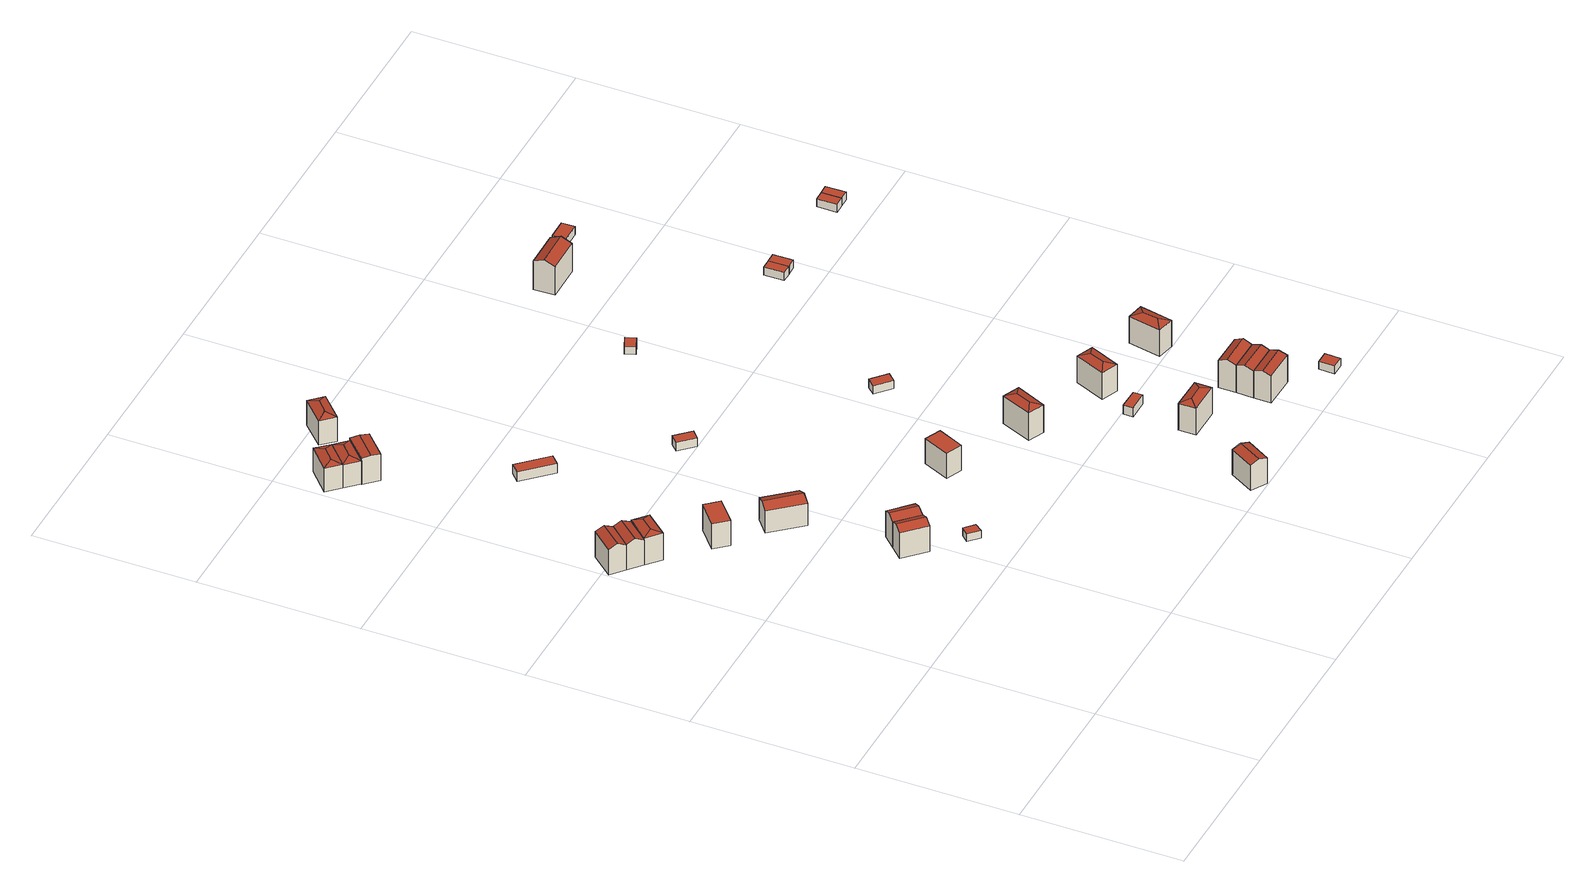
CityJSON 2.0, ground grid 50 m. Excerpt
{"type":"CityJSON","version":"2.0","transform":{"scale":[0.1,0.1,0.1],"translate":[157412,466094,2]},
"CityObjects":{
"building1":{"type":"Building","attributes":{"b3_bag_bag_overlap":0,"b3_bouwlagen":3,"b3_dak_type":"slanted","b3_extrusie":"standard","b3_h_dak_50p":11.6,"b3_h_dak_70p":11.96,"b3_h_dak_max":12.91,"b3_h_dak_min":9.35,"b3_h_maaiveld":3.08,"b3_h_nok":13.03,"b3_is_glas_dak":false,"b3_kas_warenhuis":false,"b3_kwaliteitsindicator":true,"b3_mutatie_ahn3_ahn4":false,"b3_mutatie_ahn4_ahn5":false,"b3_n_nok":1,"b3_n_vlakken":3,"b3_opp_buitenmuur":73.88,"b3_opp_dak_plat":4.94,"b3_opp_dak_schuin":55.48,"b3_opp_grond":48.3,"b3_opp_scheidingsmuur":145.91,"b3_rmse_lod12":1.51,"b3_rmse_lod13":1.51,"b3_rmse_lod22":0.459,"b3_t_run":29,"b3_val3dity_lod12":"[]","b3_val3dity_lod13":"[]","b3_val3dity_lod22":"[]","b3_volume_lod12":428.53,"b3_volume_lod13":428.53,"b3_volume_lod22":393.74,"geconstateerd":false,"oorspronkelijkbouwjaar":2009,"status":"Pand in gebruik"},"children":["building1-1"]},
"building1-1":{"type":"BuildingPart","parents":["building1"],"geometry":[{"type":"Solid","lod":"2.2","boundaries":[[[[0,1,2,3]],[[4,5,6,7]],[[5,4,1,0]],[[4,7,8,2,1]],[[9,8,7,6]],[[8,9,3,2]],[[9,6,5,0,3]]]],"semantics":{"surfaces":[{"type":"GroundSurface"},{"type":"RoofSurface"},{"type":"WallSurface"}],"values":[[0,1,2,2,1,2,2]]}}]},
"building2":{"type":"Building","attributes":{"b3_bag_bag_overlap":0,"b3_bouwlagen":3,"b3_dak_type":"slanted","b3_extrusie":"standard","b3_h_dak_50p":11.62,"b3_h_dak_70p":11.96,"b3_h_dak_max":12.9,"b3_h_dak_min":9.35,"b3_h_maaiveld":3.07,"b3_h_nok":13.01,"b3_is_glas_dak":false,"b3_kas_warenhuis":false,"b3_kwaliteitsindicator":true,"b3_mutatie_ahn3_ahn4":false,"b3_mutatie_ahn4_ahn5":false,"b3_n_nok":1,"b3_n_vlakken":3,"b3_opp_buitenmuur":75.64,"b3_opp_dak_plat":5.21,"b3_opp_dak_schuin":55.02,"b3_opp_grond":48.3,"b3_opp_scheidingsmuur":145.38,"b3_rmse_lod12":1.46,"b3_rmse_lod13":1.46,"b3_rmse_lod22":0.433,"b3_t_run":21,"b3_val3dity_lod12":"[]","b3_val3dity_lod13":"[]","b3_val3dity_lod22":"[]","b3_volume_lod12":427.66,"b3_volume_lod13":427.66,"b3_volume_lod22":394.9,"geconstateerd":false,"oorspronkelijkbouwjaar":2009,"status":"Pand in gebruik"},"children":["building2-1"]},
"building2-1":{"type":"BuildingPart","parents":["building2"],"geometry":[{"type":"Solid","lod":"2.2","boundaries":[[[[10,11,1,0]],[[12,13,14,15]],[[13,12,11,10]],[[12,15,4,1,11]],[[5,4,15,14]],[[4,5,0,1]],[[5,14,13,10,0]]]],"semantics":{"surfaces":[{"type":"GroundSurface"},{"type":"RoofSurface"},{"type":"WallSurface"}],"values":[[0,1,2,2,1,2,2]]}}]},
"building3":{"type":"Building","attributes":{"b3_bag_bag_overlap":0,"b3_bouwlagen":3,"b3_dak_type":"slanted","b3_extrusie":"standard","b3_h_dak_50p":11.76,"b3_h_dak_70p":12.46,"b3_h_dak_max":13.47,"b3_h_dak_min":9.45,"b3_h_maaiveld":3.07,"b3_h_nok":13.56,"b3_is_glas_dak":false,"b3_kas_warenhuis":false,"b3_kwaliteitsindicator":true,"b3_mutatie_ahn3_ahn4":false,"b3_mutatie_ahn4_ahn5":false,"b3_n_nok":2,"b3_n_vlakken":5,"b3_opp_buitenmuur":151.37,"b3_opp_dak_plat":0,"b3_opp_dak_schuin":101.54,"b3_opp_grond":50.61,"b3_opp_scheidingsmuur":71.93,"b3_rmse_lod12":1.31,"b3_rmse_lod13":1.31,"b3_rmse_lod22":0.252,"b3_t_run":25,"b3_val3dity_lod12":"[]","b3_val3dity_lod13":"[]","b3_val3dity_lod22":"[]","b3_volume_lod12":472.25,"b3_volume_lod13":472.25,"b3_volume_lod22":437.51,"geconstateerd":false,"oorspronkelijkbouwjaar":2009,"status":"Pand in gebruik"},"children":["building3-1"]},
"building3-1":{"type":"BuildingPart","parents":["building3"],"geometry":[{"type":"Solid","lod":"2.2","boundaries":[[[[16,17,11,10]],[[18,19,20,21]],[[19,18,17,16]],[[22,18,21]],[[18,22,11,17]],[[23,22,21,20]],[[22,23,10,11]],[[19,23,20]],[[23,19,16,10]]]],"semantics":{"surfaces":[{"type":"GroundSurface"},{"type":"RoofSurface"},{"type":"WallSurface"}],"values":[[0,1,2,1,2,1,2,1,2]]}}]},
"building4":{"type":"Building","attributes":{"b3_bag_bag_overlap":0,"b3_bouwlagen":3,"b3_dak_type":"slanted","b3_extrusie":"standard","b3_h_dak_50p":11.46,"b3_h_dak_70p":11.81,"b3_h_dak_max":12.9,"b3_h_dak_min":9.29,"b3_h_maaiveld":3.05,"b3_h_nok":12.98,"b3_is_glas_dak":false,"b3_kas_warenhuis":false,"b3_kwaliteitsindicator":true,"b3_mutatie_ahn3_ahn4":false,"b3_mutatie_ahn4_ahn5":false,"b3_n_nok":1,"b3_n_vlakken":3,"b3_opp_buitenmuur":73.04,"b3_opp_dak_plat":7.16,"b3_opp_dak_schuin":63.75,"b3_opp_grond":49.15,"b3_opp_scheidingsmuur":148.79,"b3_rmse_lod12":1.21,"b3_rmse_lod13":1.21,"b3_rmse_lod22":0.148,"b3_t_run":24,"b3_val3dity_lod12":"[]","b3_val3dity_lod13":"[]","b3_val3dity_lod22":"[]","b3_volume_lod12":431.22,"b3_volume_lod13":431.22,"b3_volume_lod22":400.42,"geconstateerd":false,"oorspronkelijkbouwjaar":2010,"status":"Pand in gebruik"},"children":["building4-1"]},
"building4-1":{"type":"BuildingPart","parents":["building4"],"geometry":[{"type":"Solid","lod":"2.2","boundaries":[[[[24,25,26,27]],[[28,29,30,31]],[[31,30,25,24]],[[30,29,26,25]],[[29,28,27,26]],[[28,31,24,27]]]],"semantics":{"surfaces":[{"type":"GroundSurface"},{"type":"RoofSurface"},{"type":"WallSurface"}],"values":[[0,1,2,2,2,2]]}}]},
"building5":{"type":"Building","attributes":{"b3_bag_bag_overlap":0,"b3_bouwlagen":3,"b3_dak_type":"slanted","b3_extrusie":"standard","b3_h_dak_50p":11.19,"b3_h_dak_70p":11.9,"b3_h_dak_max":12.89,"b3_h_dak_min":9.56,"b3_h_maaiveld":2.97,"b3_h_nok":13.05,"b3_is_glas_dak":false,"b3_kas_warenhuis":false,"b3_kwaliteitsindicator":true,"b3_mutatie_ahn3_ahn4":false,"b3_mutatie_ahn4_ahn5":false,"b3_n_nok":1,"b3_n_vlakken":2,"b3_opp_buitenmuur":70.15,"b3_opp_dak_plat":0,"b3_opp_dak_schuin":61.72,"b3_opp_grond":47.68,"b3_opp_scheidingsmuur":144.34,"b3_rmse_lod12":1.26,"b3_rmse_lod13":1.26,"b3_rmse_lod22":0.0486,"b3_t_run":19,"b3_val3dity_lod12":"[]","b3_val3dity_lod13":"[]","b3_val3dity_lod22":"[]","b3_volume_lod12":425.5,"b3_volume_lod13":425.5,"b3_volume_lod22":392.13,"geconstateerd":false,"oorspronkelijkbouwjaar":2010,"status":"Pand in gebruik"},"children":["building5-1"]},
"building5-1":{"type":"BuildingPart","parents":["building5"],"geometry":[{"type":"Solid","lod":"2.2","boundaries":[[[[32,33,34,35]],[[36,37,38,39]],[[37,36,33,32]],[[36,39,40,34,33]],[[41,40,39,38]],[[40,41,35,34]],[[41,38,37,32,35]]]],"semantics":{"surfaces":[{"type":"GroundSurface"},{"type":"RoofSurface"},{"type":"WallSurface"}],"values":[[0,1,2,2,1,2,2]]}}]},
"building6":{"type":"Building","attributes":{"b3_bag_bag_overlap":0,"b3_bouwlagen":3,"b3_dak_type":"slanted","b3_extrusie":"standard","b3_h_dak_50p":11.17,"b3_h_dak_70p":11.88,"b3_h_dak_max":12.95,"b3_h_dak_min":9.48,"b3_h_maaiveld":2.96,"b3_h_nok":12.99,"b3_is_glas_dak":false,"b3_kas_warenhuis":false,"b3_kwaliteitsindicator":true,"b3_mutatie_ahn3_ahn4":false,"b3_mutatie_ahn4_ahn5":false,"b3_n_nok":1,"b3_n_vlakken":2,"b3_opp_buitenmuur":63.77,"b3_opp_dak_plat":0,"b3_opp_dak_schuin":62.02,"b3_opp_grond":47.7,"b3_opp_scheidingsmuur":149.45,"b3_rmse_lod12":1.28,"b3_rmse_lod13":1.28,"b3_rmse_lod22":0.04,"b3_t_run":27,"b3_val3dity_lod12":"[]","b3_val3dity_lod13":"[]","b3_val3dity_lod22":"[]","b3_volume_lod12":425.23,"b3_volume_lod13":425.23,"b3_volume_lod22":390.52,"geconstateerd":false,"oorspronkelijkbouwjaar":2010,"status":"Pand in gebruik"},"children":["building6-1"]},
"building6-1":{"type":"BuildingPart","parents":["building6"],"geometry":[{"type":"Solid","lod":"2.2","boundaries":[[[[42,43,35,34]],[[44,45,46,47]],[[45,44,43,42]],[[44,47,41,35,43]],[[40,41,47,46]],[[41,40,34,35]],[[40,46,45,42,34]]]],"semantics":{"surfaces":[{"type":"GroundSurface"},{"type":"RoofSurface"},{"type":"WallSurface"}],"values":[[0,1,2,2,1,2,2]]}}]},
"building7":{"type":"Building","attributes":{"b3_bag_bag_overlap":0,"b3_bouwlagen":3,"b3_dak_type":"slanted","b3_extrusie":"standard","b3_h_dak_50p":9.69,"b3_h_dak_70p":10.66,"b3_h_dak_max":12.05,"b3_h_dak_min":9.17,"b3_h_maaiveld":3.06,"b3_is_glas_dak":false,"b3_kas_warenhuis":false,"b3_kwaliteitsindicator":true,"b3_mutatie_ahn3_ahn4":false,"b3_mutatie_ahn4_ahn5":false,"b3_n_nok":0,"b3_n_vlakken":3,"b3_opp_buitenmuur":181.66,"b3_opp_dak_plat":30.75,"b3_opp_dak_schuin":55.21,"b3_opp_grond":73.11,"b3_opp_scheidingsmuur":86.57,"b3_rmse_lod12":1.17,"b3_rmse_lod13":1.17,"b3_rmse_lod22":0.304,"b3_t_run":38,"b3_val3dity_lod12":"[]","b3_val3dity_lod13":"[]","b3_val3dity_lod22":"[]","b3_volume_lod12":554.68,"b3_volume_lod13":554.68,"b3_volume_lod22":512.55,"geconstateerd":false,"oorspronkelijkbouwjaar":2010,"status":"Pand in gebruik"},"children":["building7-1"]},
"building7-1":{"type":"BuildingPart","parents":["building7"],"geometry":[{"type":"Solid","lod":"2.2","boundaries":[[[[48,49,50,51]],[[52,53,54,49,48]],[[55,54,53,56]],[[54,55,50,49]],[[55,56,57,51,50]],[[52,57,56,53]],[[57,52,48,51]]]],"semantics":{"surfaces":[{"type":"GroundSurface"},{"type":"WallSurface"},{"type":"RoofSurface"}],"values":[[0,1,2,1,1,2,1]]}}]},
"building8":{"type":"Building","attributes":{"b3_dak_type":"slanted","b3_extrusie":"standard","b3_h_dak_50p":5.52,"b3_h_dak_70p":5.63,"b3_h_dak_max":5.78,"b3_h_dak_min":5.07,"b3_h_maaiveld":3.03,"b3_is_glas_dak":false,"b3_kas_warenhuis":false,"b3_kwaliteitsindicator":true,"b3_mutatie_ahn3_ahn4":false,"b3_mutatie_ahn4_ahn5":false,"b3_n_nok":0,"b3_n_vlakken":1,"b3_opp_buitenmuur":34.79,"b3_opp_dak_plat":0,"b3_opp_dak_schuin":12.28,"b3_opp_grond":12.14,"b3_opp_scheidingsmuur":0,"b3_rmse_lod12":0.234,"b3_rmse_lod13":0.234,"b3_rmse_lod22":0.0525,"b3_t_run":8,"b3_val3dity_lod12":"[]","b3_val3dity_lod13":"[]","b3_val3dity_lod22":"[]","b3_volume_lod12":31.38,"b3_volume_lod13":31.38,"b3_volume_lod22":29.89,"geconstateerd":false,"oorspronkelijkbouwjaar":2011,"status":"Pand in gebruik"},"children":["building8-1"]},
"building8-1":{"type":"BuildingPart","parents":["building8"],"geometry":[{"type":"Solid","lod":"2.2","boundaries":[[[[58,59,60,61]],[[62,63,64,65]],[[65,64,59,58]],[[64,63,60,59]],[[63,62,61,60]],[[62,65,58,61]]]],"semantics":{"surfaces":[{"type":"GroundSurface"},{"type":"RoofSurface"},{"type":"WallSurface"}],"values":[[0,1,2,2,2,2]]}}]},
"building9":{"type":"Building","attributes":{"b3_bag_bag_overlap":0,"b3_bouwlagen":3,"b3_dak_type":"slanted","b3_extrusie":"standard","b3_h_dak_50p":10.61,"b3_h_dak_70p":11.33,"b3_h_dak_max":12.42,"b3_h_dak_min":6.54,"b3_h_maaiveld":3.06,"b3_h_nok":12.53,"b3_is_glas_dak":false,"b3_kas_warenhuis":false,"b3_kwaliteitsindicator":true,"b3_mutatie_ahn3_ahn4":false,"b3_mutatie_ahn4_ahn5":false,"b3_n_nok":1,"b3_n_vlakken":3,"b3_opp_buitenmuur":61.36,"b3_opp_dak_plat":4.1,"b3_opp_dak_schuin":72.97,"b3_opp_grond":52.48,"b3_opp_scheidingsmuur":134.3,"b3_rmse_lod12":2.06,"b3_rmse_lod13":2.06,"b3_rmse_lod22":0.132,"b3_t_run":23,"b3_val3dity_lod12":"[]","b3_val3dity_lod13":"[]","b3_val3dity_lod22":"[]","b3_volume_lod12":433.18,"b3_volume_lod13":433.18,"b3_volume_lod22":365.35,"geconstateerd":false,"oorspronkelijkbouwjaar":2010,"status":"Pand in gebruik"},"children":["building9-1"]},
"building9-1":{"type":"BuildingPart","parents":["building9"],"geometry":[{"type":"Solid","lod":"2.2","boundaries":[[[[66,67,68,69]],[[70,71,72,73]],[[71,70,67,66]],[[74,70,73]],[[70,74,68,67]],[[75,74,73,72]],[[74,75,69,68]],[[71,75,72]],[[75,71,66,69]]]],"semantics":{"surfaces":[{"type":"GroundSurface"},{"type":"RoofSurface"},{"type":"WallSurface"}],"values":[[0,1,2,1,2,1,2,1,2]]}}]},
"building10":{"type":"Building","attributes":{"b3_bag_bag_overlap":0,"b3_bouwlagen":3,"b3_dak_type":"slanted","b3_extrusie":"standard","b3_h_dak_50p":10.31,"b3_h_dak_70p":11.16,"b3_h_dak_max":12.42,"b3_h_dak_min":9.01,"b3_h_maaiveld":3.06,"b3_h_nok":12.51,"b3_is_glas_dak":false,"b3_kas_warenhuis":false,"b3_kwaliteitsindicator":true,"b3_mutatie_ahn3_ahn4":false,"b3_mutatie_ahn4_ahn5":false,"b3_n_nok":1,"b3_n_vlakken":4,"b3_opp_buitenmuur":70.12,"b3_opp_dak_plat":15.31,"b3_opp_dak_schuin":51.42,"b3_opp_grond":52.47,"b3_opp_scheidingsmuur":137.25,"b3_rmse_lod12":1.42,"b3_rmse_lod13":1.42,"b3_rmse_lod22":0.283,"b3_t_run":20,"b3_val3dity_lod12":"[]","b3_val3dity_lod13":"[]","b3_val3dity_lod22":"[]","b3_volume_lod12":426.1,"b3_volume_lod13":426.1,"b3_volume_lod22":381.67,"geconstateerd":false,"oorspronkelijkbouwjaar":2010,"status":"Pand in gebruik"},"children":["building10-1"]},
"building10-1":{"type":"BuildingPart","parents":["building10"],"geometry":[{"type":"Solid","lod":"2.2","boundaries":[[[[76,77,69,68]],[[78,79,80,81]],[[79,78,77,76]],[[82,78,81]],[[78,82,69,77]],[[83,82,81,80]],[[82,83,68,69]],[[79,83,80]],[[83,79,76,68]]]],"semantics":{"surfaces":[{"type":"GroundSurface"},{"type":"RoofSurface"},{"type":"WallSurface"}],"values":[[0,1,2,1,2,1,2,1,2]]}}]},
"building11":{"type":"Building","attributes":{"b3_bag_bag_overlap":0,"b3_bouwlagen":3,"b3_dak_type":"slanted","b3_extrusie":"standard","b3_h_dak_50p":12.05,"b3_h_dak_70p":12.08,"b3_h_dak_max":12.19,"b3_h_dak_min":9.14,"b3_h_maaiveld":3.01,"b3_is_glas_dak":false,"b3_kas_warenhuis":false,"b3_kwaliteitsindicator":true,"b3_mutatie_ahn3_ahn4":false,"b3_mutatie_ahn4_ahn5":false,"b3_n_nok":0,"b3_n_vlakken":5,"b3_opp_buitenmuur":188.28,"b3_opp_dak_plat":54.61,"b3_opp_dak_schuin":0,"b3_opp_grond":54.59,"b3_opp_scheidingsmuur":70.44,"b3_rmse_lod12":1.48,"b3_rmse_lod13":1.48,"b3_rmse_lod22":0.286,"b3_t_run":31,"b3_val3dity_lod12":"[]","b3_val3dity_lod13":"[]","b3_val3dity_lod22":"[]","b3_volume_lod12":495,"b3_volume_lod13":495,"b3_volume_lod22":439.24,"geconstateerd":false,"oorspronkelijkbouwjaar":2011,"status":"Pand in gebruik"},"children":["building11-1"]},
"building11-1":{"type":"BuildingPart","parents":["building11"],"geometry":[{"type":"Solid","lod":"2.2","boundaries":[[[[84,85,86,87]],[[88,89,90,91]],[[89,88,85,84]],[[88,91,92,86,85]],[[93,92,91,90]],[[92,93,87,86]],[[93,90,89,84,87]]]],"semantics":{"surfaces":[{"type":"GroundSurface"},{"type":"RoofSurface"},{"type":"WallSurface"}],"values":[[0,1,2,2,1,2,2]]}}]},
"building12":{"type":"Building","attributes":{"b3_dak_type":"horizontal","b3_extrusie":"standard","b3_h_dak_50p":6.34,"b3_h_dak_70p":6.36,"b3_h_dak_max":6.4,"b3_h_dak_min":6.31,"b3_h_maaiveld":3.18,"b3_is_glas_dak":false,"b3_kas_warenhuis":false,"b3_kwaliteitsindicator":true,"b3_mutatie_ahn3_ahn4":false,"b3_mutatie_ahn4_ahn5":false,"b3_n_nok":0,"b3_n_vlakken":1,"b3_opp_buitenmuur":97.87,"b3_opp_dak_plat":43.59,"b3_opp_dak_schuin":0,"b3_opp_grond":43.59,"b3_opp_scheidingsmuur":0,"b3_rmse_lod12":0.0246,"b3_rmse_lod13":0.0246,"b3_rmse_lod22":0.0227,"b3_t_run":28,"b3_val3dity_lod12":"[]","b3_val3dity_lod13":"[]","b3_val3dity_lod22":"[]","b3_volume_lod12":138.45,"b3_volume_lod13":138.45,"b3_volume_lod22":138.17,"geconstateerd":false,"oorspronkelijkbouwjaar":2010,"status":"Pand in gebruik"},"children":["building12-1"]},
"building12-1":{"type":"BuildingPart","parents":["building12"],"geometry":[{"type":"Solid","lod":"2.2","boundaries":[[[[94,95,96,97]],[[98,99,100,101]],[[101,100,95,94]],[[100,99,96,95]],[[99,98,97,96]],[[98,101,94,97]]]],"semantics":{"surfaces":[{"type":"GroundSurface"},{"type":"RoofSurface"},{"type":"WallSurface"}],"values":[[0,1,2,2,2,2]]}}]},
"building13":{"type":"Building","attributes":{"b3_bag_bag_overlap":0,"b3_bouwlagen":3,"b3_dak_type":"slanted","b3_extrusie":"standard","b3_h_dak_50p":11.49,"b3_h_dak_70p":11.55,"b3_h_dak_max":12.43,"b3_h_dak_min":6.61,"b3_h_maaiveld":3.06,"b3_h_nok":12.53,"b3_is_glas_dak":false,"b3_kas_warenhuis":false,"b3_kwaliteitsindicator":true,"b3_mutatie_ahn3_ahn4":false,"b3_mutatie_ahn4_ahn5":false,"b3_n_nok":1,"b3_n_vlakken":4,"b3_opp_buitenmuur":72.04,"b3_opp_dak_plat":14.23,"b3_opp_dak_schuin":64.71,"b3_opp_grond":52.55,"b3_opp_scheidingsmuur":137,"b3_rmse_lod12":2.17,"b3_rmse_lod13":2.17,"b3_rmse_lod22":0.407,"b3_t_run":27,"b3_val3dity_lod12":"[]","b3_val3dity_lod13":"[]","b3_val3dity_lod22":"[]","b3_volume_lod12":446.66,"b3_volume_lod13":446.66,"b3_volume_lod22":377.51,"geconstateerd":false,"oorspronkelijkbouwjaar":2010,"status":"Pand in gebruik"},"children":["building13-1"]},
"building13-1":{"type":"BuildingPart","parents":["building13"],"geometry":[{"type":"Solid","lod":"2.2","boundaries":[[[[102,103,104,105]],[[106,107,108,109]],[[107,106,103,102]],[[110,106,109]],[[106,110,104,103]],[[111,110,109,108]],[[110,111,105,104]],[[107,111,108]],[[111,107,102,105]]]],"semantics":{"surfaces":[{"type":"GroundSurface"},{"type":"RoofSurface"},{"type":"WallSurface"}],"values":[[0,1,2,1,2,1,2,1,2]]}}]},
"building14":{"type":"Building","attributes":{"b3_dak_type":"horizontal","b3_extrusie":"standard","b3_h_dak_50p":6.16,"b3_h_dak_70p":6.18,"b3_h_dak_max":6.29,"b3_h_dak_min":5.98,"b3_h_maaiveld":3.19,"b3_is_glas_dak":false,"b3_kas_warenhuis":false,"b3_kwaliteitsindicator":true,"b3_mutatie_ahn3_ahn4":false,"b3_mutatie_ahn4_ahn5":false,"b3_n_nok":0,"b3_n_vlakken":1,"b3_opp_buitenmuur":55.5,"b3_opp_dak_plat":19.59,"b3_opp_dak_schuin":0,"b3_opp_grond":19.58,"b3_opp_scheidingsmuur":0,"b3_rmse_lod12":0.066,"b3_rmse_lod13":0.066,"b3_rmse_lod22":0.0556,"b3_t_run":11,"b3_val3dity_lod12":"[]","b3_val3dity_lod13":"[]","b3_val3dity_lod22":"[]","b3_volume_lod12":58.47,"b3_volume_lod13":58.47,"b3_volume_lod22":58.14,"geconstateerd":false,"oorspronkelijkbouwjaar":2012,"status":"Pand in gebruik"},"children":["building14-1"]},
"building14-1":{"type":"BuildingPart","parents":["building14"],"geometry":[{"type":"Solid","lod":"2.2","boundaries":[[[[112,113,114,115]],[[116,117,118,119]],[[119,118,113,112]],[[118,117,114,113]],[[117,116,115,114]],[[116,119,112,115]]]],"semantics":{"surfaces":[{"type":"GroundSurface"},{"type":"RoofSurface"},{"type":"WallSurface"}],"values":[[0,1,2,2,2,2]]}}]},
"building15":{"type":"Building","attributes":{"b3_bag_bag_overlap":0,"b3_bouwlagen":3,"b3_dak_type":"slanted","b3_extrusie":"standard","b3_h_dak_50p":11.54,"b3_h_dak_70p":11.81,"b3_h_dak_max":12.92,"b3_h_dak_min":9.33,"b3_h_maaiveld":3.08,"b3_h_nok":12.98,"b3_is_glas_dak":false,"b3_kas_warenhuis":false,"b3_kwaliteitsindicator":true,"b3_mutatie_ahn3_ahn4":false,"b3_mutatie_ahn4_ahn5":false,"b3_n_nok":1,"b3_n_vlakken":3,"b3_opp_buitenmuur":76.97,"b3_opp_dak_plat":12.05,"b3_opp_dak_schuin":47.05,"b3_opp_grond":48.19,"b3_opp_scheidingsmuur":147.46,"b3_rmse_lod12":1.15,"b3_rmse_lod13":1.15,"b3_rmse_lod22":0.14,"b3_t_run":19,"b3_val3dity_lod12":"[]","b3_val3dity_lod13":"[]","b3_val3dity_lod22":"[]","b3_volume_lod12":421.89,"b3_volume_lod13":421.89,"b3_volume_lod22":398.83,"geconstateerd":false,"oorspronkelijkbouwjaar":2010,"status":"Pand in gebruik"},"children":["building15-1"]},
"building15-1":{"type":"BuildingPart","parents":["building15"],"geometry":[{"type":"Solid","lod":"2.2","boundaries":[[[[120,121,122,123]],[[124,125,126,127]],[[127,126,121,120]],[[126,125,122,121]],[[125,124,123,122]],[[124,127,120,123]]]],"semantics":{"surfaces":[{"type":"GroundSurface"},{"type":"RoofSurface"},{"type":"WallSurface"}],"values":[[0,1,2,2,2,2]]}}]},
"building16":{"type":"Building","attributes":{"b3_bag_bag_overlap":0,"b3_bouwlagen":3,"b3_dak_type":"slanted","b3_extrusie":"standard","b3_h_dak_50p":11.48,"b3_h_dak_70p":11.88,"b3_h_dak_max":12.94,"b3_h_dak_min":9.4,"b3_h_maaiveld":3.13,"b3_h_nok":12.97,"b3_is_glas_dak":false,"b3_kas_warenhuis":false,"b3_kwaliteitsindicator":true,"b3_mutatie_ahn3_ahn4":false,"b3_mutatie_ahn4_ahn5":false,"b3_n_nok":3,"b3_n_vlakken":4,"b3_opp_buitenmuur":148.04,"b3_opp_dak_plat":0,"b3_opp_dak_schuin":70.5,"b3_opp_grond":49.46,"b3_opp_scheidingsmuur":70.38,"b3_rmse_lod12":1.22,"b3_rmse_lod13":1.22,"b3_rmse_lod22":0.0548,"b3_t_run":23,"b3_val3dity_lod12":"[]","b3_val3dity_lod13":"[]","b3_val3dity_lod22":"[]","b3_volume_lod12":432.18,"b3_volume_lod13":432.18,"b3_volume_lod22":401.65,"geconstateerd":false,"oorspronkelijkbouwjaar":2010,"status":"Pand in gebruik"},"children":["building16-1"]},
"building16-1":{"type":"BuildingPart","parents":["building16"],"geometry":[{"type":"Solid","lod":"2.2","boundaries":[[[[128,129,130,131]],[[132,133,134,129,128]],[[135,134,133,136]],[[134,135,130,129]],[[135,136,137,131,130]],[[132,137,136,133]],[[137,132,128,131]]]],"semantics":{"surfaces":[{"type":"GroundSurface"},{"type":"WallSurface"},{"type":"RoofSurface"}],"values":[[0,1,2,1,1,2,1]]}}]},
"building17":{"type":"Building","attributes":{"b3_bag_bag_overlap":0,"b3_bouwlagen":3,"b3_dak_type":"slanted","b3_extrusie":"standard","b3_h_dak_50p":11.83,"b3_h_dak_70p":12.56,"b3_h_dak_max":13.44,"b3_h_dak_min":9.56,"b3_h_maaiveld":2.94,"b3_h_nok":13.64,"b3_is_glas_dak":false,"b3_kas_warenhuis":false,"b3_kwaliteitsindicator":true,"b3_mutatie_ahn3_ahn4":false,"b3_mutatie_ahn4_ahn5":false,"b3_n_nok":2,"b3_n_vlakken":4,"b3_opp_buitenmuur":170.71,"b3_opp_dak_plat":0,"b3_opp_dak_schuin":113.45,"b3_opp_grond":58.49,"b3_opp_scheidingsmuur":77.64,"b3_rmse_lod12":1.42,"b3_rmse_lod13":1.42,"b3_rmse_lod22":0.236,"b3_t_run":30,"b3_val3dity_lod12":"[]","b3_val3dity_lod13":"[]","b3_val3dity_lod22":"[]","b3_volume_lod12":561.49,"b3_volume_lod13":561.49,"b3_volume_lod22":516.16,"geconstateerd":false,"oorspronkelijkbouwjaar":2010,"status":"Pand in gebruik"},"children":["building17-1"]},
"building17-1":{"type":"BuildingPart","parents":["building17"],"geometry":[{"type":"Solid","lod":"2.2","boundaries":[[[[138,139,140,141]],[[142,143,144,145]],[[143,142,139,138]],[[146,142,145]],[[142,146,140,139]],[[147,146,145,144]],[[146,147,141,140]],[[143,147,144]],[[147,143,138,141]]]],"semantics":{"surfaces":[{"type":"GroundSurface"},{"type":"RoofSurface"},{"type":"WallSurface"}],"values":[[0,1,2,1,2,1,2,1,2]]}}]},
"building18":{"type":"Building","attributes":{"b3_bag_bag_overlap":0,"b3_bouwlagen":3,"b3_dak_type":"slanted","b3_extrusie":"standard","b3_h_dak_50p":11.6,"b3_h_dak_70p":12.34,"b3_h_dak_max":13.55,"b3_h_dak_min":9.33,"b3_h_maaiveld":3.14,"b3_h_nok":13.61,"b3_is_glas_dak":false,"b3_kas_warenhuis":false,"b3_kwaliteitsindicator":true,"b3_mutatie_ahn3_ahn4":false,"b3_mutatie_ahn4_ahn5":false,"b3_n_nok":1,"b3_n_vlakken":3,"b3_opp_buitenmuur":73.3,"b3_opp_dak_plat":8.42,"b3_opp_dak_schuin":62.41,"b3_opp_grond":56.44,"b3_opp_scheidingsmuur":174.79,"b3_rmse_lod12":1.44,"b3_rmse_lod13":1.44,"b3_rmse_lod22":0.181,"b3_t_run":25,"b3_val3dity_lod12":"[]","b3_val3dity_lod13":"[]","b3_val3dity_lod22":"[]","b3_volume_lod12":516.21,"b3_volume_lod13":516.21,"b3_volume_lod22":474.2,"geconstateerd":false,"oorspronkelijkbouwjaar":2010,"status":"Pand in gebruik"},"children":["building18-1"]},
"building18-1":{"type":"BuildingPart","parents":["building18"],"geometry":[{"type":"Solid","lod":"2.2","boundaries":[[[[148,149,150,151]],[[152,153,154,155]],[[153,152,149,148]],[[156,152,155]],[[152,156,150,149]],[[157,156,155,154]],[[156,157,151,150]],[[153,157,154]],[[157,153,148,151]]]],"semantics":{"surfaces":[{"type":"GroundSurface"},{"type":"RoofSurface"},{"type":"WallSurface"}],"values":[[0,1,2,1,2,1,2,1,2]]}}]},
"building19":{"type":"Building","attributes":{"b3_dak_type":"horizontal","b3_extrusie":"standard","b3_h_dak_50p":6.09,"b3_h_dak_70p":6.12,"b3_h_dak_max":6.33,"b3_h_dak_min":6.04,"b3_h_maaiveld":3.17,"b3_is_glas_dak":false,"b3_kas_warenhuis":false,"b3_kwaliteitsindicator":true,"b3_mutatie_ahn3_ahn4":false,"b3_mutatie_ahn4_ahn5":false,"b3_n_nok":0,"b3_n_vlakken":1,"b3_opp_buitenmuur":55.28,"b3_opp_dak_plat":19.76,"b3_opp_dak_schuin":0,"b3_opp_grond":19.76,"b3_opp_scheidingsmuur":0,"b3_rmse_lod12":0.143,"b3_rmse_lod13":0.143,"b3_rmse_lod22":0.142,"b3_t_run":14,"b3_val3dity_lod12":"[]","b3_val3dity_lod13":"[]","b3_val3dity_lod22":"[]","b3_volume_lod12":58.1,"b3_volume_lod13":58.1,"b3_volume_lod22":58.2,"geconstateerd":false,"oorspronkelijkbouwjaar":2010,"status":"Pand in gebruik"},"children":["building19-1"]},
"building19-1":{"type":"BuildingPart","parents":["building19"],"geometry":[{"type":"Solid","lod":"2.2","boundaries":[[[[158,159,160,161]],[[162,163,164,165]],[[165,164,159,158]],[[164,163,160,159]],[[163,162,161,160]],[[162,165,158,161]]]],"semantics":{"surfaces":[{"type":"GroundSurface"},{"type":"RoofSurface"},{"type":"WallSurface"}],"values":[[0,1,2,2,2,2]]}}]},
"building20":{"type":"Building","attributes":{"b3_bag_bag_overlap":0,"b3_dak_type":"horizontal","b3_extrusie":"standard","b3_h_dak_50p":6.22,"b3_h_dak_70p":6.23,"b3_h_dak_max":6.37,"b3_h_dak_min":6.16,"b3_h_maaiveld":3.09,"b3_is_glas_dak":false,"b3_kas_warenhuis":false,"b3_kwaliteitsindicator":true,"b3_mutatie_ahn3_ahn4":false,"b3_mutatie_ahn4_ahn5":false,"b3_n_nok":0,"b3_n_vlakken":1,"b3_opp_buitenmuur":38.83,"b3_opp_dak_plat":18.9,"b3_opp_dak_schuin":0,"b3_opp_grond":18.89,"b3_opp_scheidingsmuur":19.66,"b3_rmse_lod12":0.0436,"b3_rmse_lod13":0.0436,"b3_rmse_lod22":0.0415,"b3_t_run":9,"b3_val3dity_lod12":"[]","b3_val3dity_lod13":"[]","b3_val3dity_lod22":"[]","b3_volume_lod12":59.3,"b3_volume_lod13":59.3,"b3_volume_lod22":59.29,"geconstateerd":false,"oorspronkelijkbouwjaar":2010,"status":"Pand in gebruik"},"children":["building20-1"]},
"building20-1":{"type":"BuildingPart","parents":["building20"],"geometry":[{"type":"Solid","lod":"2.2","boundaries":[[[[166,167,168,169]],[[170,171,172,173]],[[173,172,167,166]],[[172,171,168,167]],[[171,170,169,168]],[[170,173,166,169]]]],"semantics":{"surfaces":[{"type":"GroundSurface"},{"type":"RoofSurface"},{"type":"WallSurface"}],"values":[[0,1,2,2,2,2]]}}]},
"building21":{"type":"Building","attributes":{"b3_dak_type":"horizontal","b3_extrusie":"standard","b3_h_dak_50p":5.66,"b3_h_dak_70p":5.67,"b3_h_dak_max":5.72,"b3_h_dak_min":5.62,"b3_h_maaiveld":3.08,"b3_is_glas_dak":false,"b3_kas_warenhuis":false,"b3_kwaliteitsindicator":true,"b3_mutatie_ahn3_ahn4":false,"b3_mutatie_ahn4_ahn5":false,"b3_n_nok":0,"b3_n_vlakken":1,"b3_opp_buitenmuur":38.66,"b3_opp_dak_plat":13.96,"b3_opp_dak_schuin":0,"b3_opp_grond":13.96,"b3_opp_scheidingsmuur":0,"b3_rmse_lod12":0.17,"b3_rmse_lod13":0.17,"b3_rmse_lod22":0.169,"b3_t_run":9,"b3_val3dity_lod12":"[]","b3_val3dity_lod13":"[]","b3_val3dity_lod22":"[]","b3_volume_lod12":36.06,"b3_volume_lod13":36.06,"b3_volume_lod22":35.98,"geconstateerd":false,"oorspronkelijkbouwjaar":2017,"status":"Pand in gebruik"},"children":["building21-1"]},
"building21-1":{"type":"BuildingPart","parents":["building21"],"geometry":[{"type":"Solid","lod":"2.2","boundaries":[[[[174,175,176,177]],[[178,179,180,181]],[[181,180,175,174]],[[180,179,176,175]],[[179,178,177,176]],[[178,181,174,177]]]],"semantics":{"surfaces":[{"type":"GroundSurface"},{"type":"RoofSurface"},{"type":"WallSurface"}],"values":[[0,1,2,2,2,2]]}}]},
"building22":{"type":"Building","attributes":{"b3_bag_bag_overlap":0,"b3_bouwlagen":3,"b3_dak_type":"slanted","b3_extrusie":"standard","b3_h_dak_50p":11.84,"b3_h_dak_70p":12.48,"b3_h_dak_max":13.47,"b3_h_dak_min":9.5,"b3_h_maaiveld":3.1,"b3_h_nok":13.62,"b3_is_glas_dak":false,"b3_kas_warenhuis":false,"b3_kwaliteitsindicator":true,"b3_mutatie_ahn3_ahn4":false,"b3_mutatie_ahn4_ahn5":false,"b3_n_nok":2,"b3_n_vlakken":4,"b3_opp_buitenmuur":164.41,"b3_opp_dak_plat":0,"b3_opp_dak_schuin":116.9,"b3_opp_grond":58.9,"b3_opp_scheidingsmuur":77.98,"b3_rmse_lod12":1.31,"b3_rmse_lod13":1.31,"b3_rmse_lod22":0.0383,"b3_t_run":38,"b3_val3dity_lod12":"[]","b3_val3dity_lod13":"[]","b3_val3dity_lod22":"[]","b3_volume_lod12":548.89,"b3_volume_lod13":548.89,"b3_volume_lod22":507.96,"geconstateerd":false,"oorspronkelijkbouwjaar":2010,"status":"Pand in gebruik"},"children":["building22-1"]},
"building22-1":{"type":"BuildingPart","parents":["building22"],"geometry":[{"type":"Solid","lod":"2.2","boundaries":[[[[182,183,184,185]],[[186,187,188,189]],[[187,186,183,182]],[[190,186,189]],[[186,190,184,183]],[[191,190,189,188]],[[190,191,185,184]],[[187,191,188]],[[191,187,182,185]]]],"semantics":{"surfaces":[{"type":"GroundSurface"},{"type":"RoofSurface"},{"type":"WallSurface"}],"values":[[0,1,2,1,2,1,2,1,2]]}}]},
"building23":{"type":"Building","attributes":{"b3_bag_bag_overlap":0,"b3_bouwlagen":3,"b3_dak_type":"slanted","b3_extrusie":"standard","b3_h_dak_50p":11.56,"b3_h_dak_70p":12.28,"b3_h_dak_max":13.57,"b3_h_dak_min":9.31,"b3_h_maaiveld":2.91,"b3_h_nok":13.65,"b3_is_glas_dak":false,"b3_kas_warenhuis":false,"b3_kwaliteitsindicator":true,"b3_mutatie_ahn3_ahn4":false,"b3_mutatie_ahn4_ahn5":false,"b3_n_nok":1,"b3_n_vlakken":3,"b3_opp_buitenmuur":77.04,"b3_opp_dak_plat":6.17,"b3_opp_dak_schuin":73.56,"b3_opp_grond":56.47,"b3_opp_scheidingsmuur":178.24,"b3_rmse_lod12":1.45,"b3_rmse_lod13":1.45,"b3_rmse_lod22":0.0376,"b3_t_run":23,"b3_val3dity_lod12":"[]","b3_val3dity_lod13":"[]","b3_val3dity_lod22":"[]","b3_volume_lod12":530.09,"b3_volume_lod13":530.09,"b3_volume_lod22":487.07,"geconstateerd":false,"oorspronkelijkbouwjaar":2010,"status":"Pand in gebruik"},"children":["building23-1"]},
"building23-1":{"type":"BuildingPart","parents":["building23"],"geometry":[{"type":"Solid","lod":"2.2","boundaries":[[[[192,193,194,195]],[[196,197,198,199]],[[197,196,193,192]],[[196,199,200,194,193]],[[201,200,199,198]],[[200,201,195,194]],[[201,198,197,192,195]]]],"semantics":{"surfaces":[{"type":"GroundSurface"},{"type":"RoofSurface"},{"type":"WallSurface"}],"values":[[0,1,2,2,1,2,2]]}}]},
"building24":{"type":"Building","attributes":{"b3_bag_bag_overlap":0,"b3_bouwlagen":3,"b3_dak_type":"slanted","b3_extrusie":"standard","b3_h_dak_50p":11.48,"b3_h_dak_70p":12.36,"b3_h_dak_max":13.56,"b3_h_dak_min":9.31,"b3_h_maaiveld":2.92,"b3_h_nok":13.64,"b3_is_glas_dak":false,"b3_kas_warenhuis":false,"b3_kwaliteitsindicator":true,"b3_mutatie_ahn3_ahn4":false,"b3_mutatie_ahn4_ahn5":false,"b3_n_nok":1,"b3_n_vlakken":2,"b3_opp_buitenmuur":68.59,"b3_opp_dak_plat":0,"b3_opp_dak_schuin":73.8,"b3_opp_grond":56.55,"b3_opp_scheidingsmuur":178.2,"b3_rmse_lod12":1.54,"b3_rmse_lod13":1.54,"b3_rmse_lod22":0.0182,"b3_t_run":22,"b3_val3dity_lod12":"[]","b3_val3dity_lod13":"[]","b3_val3dity_lod22":"[]","b3_volume_lod12":529.39,"b3_volume_lod13":529.39,"b3_volume_lod22":481.85,"geconstateerd":false,"oorspronkelijkbouwjaar":2010,"status":"Pand in gebruik"},"children":["building24-1"]},
"building24-1":{"type":"BuildingPart","parents":["building24"],"geometry":[{"type":"Solid","lod":"2.2","boundaries":[[[[202,203,193,192]],[[204,205,206,207]],[[205,204,203,202]],[[204,207,196,193,203]],[[197,196,207,206]],[[196,197,192,193]],[[197,206,205,202,192]]]],"semantics":{"surfaces":[{"type":"GroundSurface"},{"type":"RoofSurface"},{"type":"WallSurface"}],"values":[[0,1,2,2,1,2,2]]}}]},
"building25":{"type":"Building","attributes":{"b3_bag_bag_overlap":0,"b3_bouwlagen":3,"b3_dak_type":"slanted","b3_extrusie":"standard","b3_h_dak_50p":11.48,"b3_h_dak_70p":12.29,"b3_h_dak_max":13.57,"b3_h_dak_min":9.34,"b3_h_maaiveld":2.94,"b3_h_nok":13.65,"b3_is_glas_dak":false,"b3_kas_warenhuis":false,"b3_kwaliteitsindicator":true,"b3_mutatie_ahn3_ahn4":false,"b3_mutatie_ahn4_ahn5":false,"b3_n_nok":1,"b3_n_vlakken":2,"b3_opp_buitenmuur":66.84,"b3_opp_dak_plat":0,"b3_opp_dak_schuin":73.86,"b3_opp_grond":56.61,"b3_opp_scheidingsmuur":179.69,"b3_rmse_lod12":1.51,"b3_rmse_lod13":1.51,"b3_rmse_lod22":0.0124,"b3_t_run":22,"b3_val3dity_lod12":"[]","b3_val3dity_lod13":"[]","b3_val3dity_lod22":"[]","b3_volume_lod12":529.25,"b3_volume_lod13":529.25,"b3_volume_lod22":481.59,"geconstateerd":false,"oorspronkelijkbouwjaar":2010,"status":"Pand in gebruik"},"children":["building25-1"]},
"building25-1":{"type":"BuildingPart","parents":["building25"],"geometry":[{"type":"Solid","lod":"2.2","boundaries":[[[[208,209,203,202]],[[210,211,212,213]],[[211,210,209,208]],[[210,213,204,203,209]],[[205,204,213,212]],[[204,205,202,203]],[[205,212,211,208,202]]]],"semantics":{"surfaces":[{"type":"GroundSurface"},{"type":"RoofSurface"},{"type":"WallSurface"}],"values":[[0,1,2,2,1,2,2]]}}]},
"building26":{"type":"Building","attributes":{"b3_bag_bag_overlap":0,"b3_dak_type":"slanted","b3_extrusie":"standard","b3_h_dak_50p":5.63,"b3_h_dak_70p":5.75,"b3_h_dak_max":5.92,"b3_h_dak_min":5.41,"b3_h_maaiveld":3.03,"b3_is_glas_dak":false,"b3_kas_warenhuis":false,"b3_kwaliteitsindicator":true,"b3_mutatie_ahn3_ahn4":false,"b3_mutatie_ahn4_ahn5":false,"b3_n_nok":0,"b3_n_vlakken":1,"b3_opp_buitenmuur":39.13,"b3_opp_dak_plat":0,"b3_opp_dak_schuin":19.28,"b3_opp_grond":19.11,"b3_opp_scheidingsmuur":6.54,"b3_rmse_lod12":0.191,"b3_rmse_lod13":0.191,"b3_rmse_lod22":0.0479,"b3_t_run":9,"b3_val3dity_lod12":"[]","b3_val3dity_lod13":"[]","b3_val3dity_lod22":"[]","b3_volume_lod12":51.8,"b3_volume_lod13":51.8,"b3_volume_lod22":49.61,"geconstateerd":false,"oorspronkelijkbouwjaar":2010,"status":"Pand in gebruik"},"children":["building26-1"]},
"building26-1":{"type":"BuildingPart","parents":["building26"],"geometry":[{"type":"Solid","lod":"2.2","boundaries":[[[[214,215,216,217]],[[218,219,220,221]],[[221,220,215,214]],[[220,219,216,215]],[[219,218,217,216]],[[218,221,214,217]]]],"semantics":{"surfaces":[{"type":"GroundSurface"},{"type":"RoofSurface"},{"type":"WallSurface"}],"values":[[0,1,2,2,2,2]]}}]},
"building27":{"type":"Building","attributes":{"b3_bag_bag_overlap":0,"b3_bouwlagen":3,"b3_dak_type":"slanted","b3_extrusie":"standard","b3_h_dak_50p":11.65,"b3_h_dak_70p":12.54,"b3_h_dak_max":13.58,"b3_h_dak_min":9.34,"b3_h_maaiveld":3.09,"b3_h_nok":13.63,"b3_is_glas_dak":false,"b3_kas_warenhuis":false,"b3_kwaliteitsindicator":true,"b3_mutatie_ahn3_ahn4":false,"b3_mutatie_ahn4_ahn5":false,"b3_n_nok":1,"b3_n_vlakken":4,"b3_opp_buitenmuur":77.15,"b3_opp_dak_plat":0,"b3_opp_dak_schuin":73.99,"b3_opp_grond":56.2,"b3_opp_scheidingsmuur":188.5,"b3_rmse_lod12":1.43,"b3_rmse_lod13":1.43,"b3_rmse_lod22":0.0784,"b3_t_run":20,"b3_val3dity_lod12":"[]","b3_val3dity_lod13":"[]","b3_val3dity_lod22":"[]","b3_volume_lod12":520.22,"b3_volume_lod13":520.22,"b3_volume_lod22":480.14,"geconstateerd":false,"oorspronkelijkbouwjaar":2010,"status":"Pand in gebruik"},"children":["building27-1"]},
"building27-1":{"type":"BuildingPart","parents":["building27"],"geometry":[{"type":"Solid","lod":"2.2","boundaries":[[[[222,223,224,225]],[[226,227,228,229]],[[227,226,223,222]],[[230,226,229]],[[226,230,224,223]],[[231,230,229,228]],[[230,231,225,224]],[[227,231,228]],[[231,227,222,225]]]],"semantics":{"surfaces":[{"type":"GroundSurface"},{"type":"RoofSurface"},{"type":"WallSurface"}],"values":[[0,1,2,1,2,1,2,1,2]]}}]},
"building28":{"type":"Building","attributes":{"b3_bouwlagen":3,"b3_dak_type":"slanted","b3_extrusie":"standard","b3_h_dak_50p":11.88,"b3_h_dak_70p":13,"b3_h_dak_max":14.7,"b3_h_dak_min":9.14,"b3_h_maaiveld":3.19,"b3_h_nok":14.75,"b3_is_glas_dak":false,"b3_kas_warenhuis":false,"b3_kwaliteitsindicator":true,"b3_mutatie_ahn3_ahn4":false,"b3_mutatie_ahn4_ahn5":false,"b3_n_nok":1,"b3_n_vlakken":2,"b3_opp_buitenmuur":250.46,"b3_opp_dak_plat":0,"b3_opp_dak_schuin":153.02,"b3_opp_grond":76.81,"b3_opp_scheidingsmuur":0,"b3_rmse_lod12":1.99,"b3_rmse_lod13":1.99,"b3_rmse_lod22":0.0422,"b3_t_run":33,"b3_val3dity_lod12":"[]","b3_val3dity_lod13":"[]","b3_val3dity_lod22":"[]","b3_volume_lod12":752.1,"b3_volume_lod13":752.1,"b3_volume_lod22":666.98,"geconstateerd":false,"oorspronkelijkbouwjaar":2017,"status":"Pand in gebruik"},"children":["building28-1"]},
"building28-1":{"type":"BuildingPart","parents":["building28"],"geometry":[{"type":"Solid","lod":"2.2","boundaries":[[[[232,233,234,235]],[[236,237,238,233,232]],[[239,238,237,240]],[[238,239,234,233]],[[239,240,241,235,234]],[[236,241,240,237]],[[241,236,232,235]]]],"semantics":{"surfaces":[{"type":"GroundSurface"},{"type":"WallSurface"},{"type":"RoofSurface"}],"values":[[0,1,2,1,1,2,1]]}}]},
"building29":{"type":"Building","attributes":{"b3_bag_bag_overlap":0,"b3_dak_type":"horizontal","b3_extrusie":"standard","b3_h_dak_50p":5.9,"b3_h_dak_70p":5.91,"b3_h_dak_max":5.93,"b3_h_dak_min":5.86,"b3_h_maaiveld":3.12,"b3_is_glas_dak":false,"b3_kas_warenhuis":false,"b3_kwaliteitsindicator":true,"b3_mutatie_ahn3_ahn4":false,"b3_mutatie_ahn4_ahn5":false,"b3_n_nok":0,"b3_n_vlakken":1,"b3_opp_buitenmuur":34.28,"b3_opp_dak_plat":18.71,"b3_opp_dak_schuin":0,"b3_opp_grond":18.71,"b3_opp_scheidingsmuur":17.19,"b3_rmse_lod12":0.0185,"b3_rmse_lod13":0.0185,"b3_rmse_lod22":0.0129,"b3_t_run":7,"b3_val3dity_lod12":"[]","b3_val3dity_lod13":"[]","b3_val3dity_lod22":"[]","b3_volume_lod12":52.22,"b3_volume_lod13":52.22,"b3_volume_lod22":52.09,"geconstateerd":false,"oorspronkelijkbouwjaar":2016,"status":"Pand in gebruik"},"children":["building29-1"]},
"building29-1":{"type":"BuildingPart","parents":["building29"],"geometry":[{"type":"Solid","lod":"2.2","boundaries":[[[[242,243,244,245]],[[246,247,248,249]],[[249,248,243,242]],[[248,247,244,243]],[[247,246,245,244]],[[246,249,242,245]]]],"semantics":{"surfaces":[{"type":"GroundSurface"},{"type":"RoofSurface"},{"type":"WallSurface"}],"values":[[0,1,2,2,2,2]]}}]},
"building30":{"type":"Building","attributes":{"b3_bag_bag_overlap":0,"b3_dak_type":"horizontal","b3_extrusie":"standard","b3_h_dak_50p":5.9,"b3_h_dak_70p":5.91,"b3_h_dak_max":5.94,"b3_h_dak_min":5.88,"b3_h_maaiveld":3.17,"b3_is_glas_dak":false,"b3_kas_warenhuis":false,"b3_kwaliteitsindicator":true,"b3_mutatie_ahn3_ahn4":false,"b3_mutatie_ahn4_ahn5":false,"b3_n_nok":0,"b3_n_vlakken":1,"b3_opp_buitenmuur":33.94,"b3_opp_dak_plat":19.47,"b3_opp_dak_schuin":0,"b3_opp_grond":19.47,"b3_opp_scheidingsmuur":17.19,"b3_rmse_lod12":0.0156,"b3_rmse_lod13":0.0156,"b3_rmse_lod22":0.00992,"b3_t_run":9,"b3_val3dity_lod12":"[]","b3_val3dity_lod13":"[]","b3_val3dity_lod22":"[]","b3_volume_lod12":53.28,"b3_volume_lod13":53.28,"b3_volume_lod22":53.15,"geconstateerd":false,"oorspronkelijkbouwjaar":2015,"status":"Pand in gebruik"},"children":["building30-1"]},
"building30-1":{"type":"BuildingPart","parents":["building30"],"geometry":[{"type":"Solid","lod":"2.2","boundaries":[[[[250,251,252,253]],[[254,247,246,255]],[[255,246,251,250]],[[246,247,252,251]],[[247,254,253,252]],[[254,255,250,253]]]],"semantics":{"surfaces":[{"type":"GroundSurface"},{"type":"RoofSurface"},{"type":"WallSurface"}],"values":[[0,1,2,2,2,2]]}}]},
"building31":{"type":"Building","attributes":{"b3_dak_type":"horizontal","b3_extrusie":"standard","b3_h_dak_50p":5.88,"b3_h_dak_70p":5.89,"b3_h_dak_max":6.08,"b3_h_dak_min":5.82,"b3_h_maaiveld":3.17,"b3_is_glas_dak":false,"b3_kas_warenhuis":false,"b3_kwaliteitsindicator":true,"b3_mutatie_ahn3_ahn4":false,"b3_mutatie_ahn4_ahn5":false,"b3_n_nok":0,"b3_n_vlakken":1,"b3_opp_buitenmuur":56.21,"b3_opp_dak_plat":25.57,"b3_opp_dak_schuin":0,"b3_opp_grond":25.57,"b3_opp_scheidingsmuur":0,"b3_rmse_lod12":0.0495,"b3_rmse_lod13":0.0495,"b3_rmse_lod22":0.0492,"b3_t_run":12,"b3_val3dity_lod12":"[]","b3_val3dity_lod13":"[]","b3_val3dity_lod22":"[]","b3_volume_lod12":69.62,"b3_volume_lod13":69.62,"b3_volume_lod22":69.5,"geconstateerd":false,"oorspronkelijkbouwjaar":2017,"status":"Pand in gebruik"},"children":["building31-1"]},
"building31-1":{"type":"BuildingPart","parents":["building31"],"geometry":[{"type":"Solid","lod":"2.2","boundaries":[[[[256,257,258,259]],[[260,261,262,263]],[[263,262,257,256]],[[262,261,258,257]],[[261,260,259,258]],[[260,263,256,259]]]],"semantics":{"surfaces":[{"type":"GroundSurface"},{"type":"RoofSurface"},{"type":"WallSurface"}],"values":[[0,1,2,2,2,2]]}}]},
"building32":{"type":"Building","attributes":{"b3_bag_bag_overlap":0,"b3_dak_type":"horizontal","b3_extrusie":"standard","b3_h_dak_50p":5.9,"b3_h_dak_70p":5.91,"b3_h_dak_max":5.93,"b3_h_dak_min":5.87,"b3_h_maaiveld":3.23,"b3_is_glas_dak":false,"b3_kas_warenhuis":false,"b3_kwaliteitsindicator":true,"b3_mutatie_ahn3_ahn4":false,"b3_mutatie_ahn4_ahn5":false,"b3_n_nok":0,"b3_n_vlakken":1,"b3_opp_buitenmuur":33.14,"b3_opp_dak_plat":19.32,"b3_opp_dak_schuin":0,"b3_opp_grond":19.32,"b3_opp_scheidingsmuur":16.8,"b3_rmse_lod12":0.0177,"b3_rmse_lod13":0.0177,"b3_rmse_lod22":0.0145,"b3_t_run":9,"b3_val3dity_lod12":"[]","b3_val3dity_lod13":"[]","b3_val3dity_lod22":"[]","b3_volume_lod12":51.76,"b3_volume_lod13":51.76,"b3_volume_lod22":51.65,"geconstateerd":false,"oorspronkelijkbouwjaar":2015,"status":"Pand in gebruik"},"children":["building32-1"]},
"building32-1":{"type":"BuildingPart","parents":["building32"],"geometry":[{"type":"Solid","lod":"2.2","boundaries":[[[[264,265,266,267]],[[268,269,270,271]],[[271,270,265,264]],[[270,269,266,265]],[[269,268,267,266]],[[268,271,264,267]]]],"semantics":{"surfaces":[{"type":"GroundSurface"},{"type":"RoofSurface"},{"type":"WallSurface"}],"values":[[0,1,2,2,2,2]]}}]},
"building33":{"type":"Building","attributes":{"b3_bag_bag_overlap":0,"b3_dak_type":"horizontal","b3_extrusie":"standard","b3_h_dak_50p":5.9,"b3_h_dak_70p":5.91,"b3_h_dak_max":5.94,"b3_h_dak_min":5.84,"b3_h_maaiveld":3.22,"b3_is_glas_dak":false,"b3_kas_warenhuis":false,"b3_kwaliteitsindicator":true,"b3_mutatie_ahn3_ahn4":false,"b3_mutatie_ahn4_ahn5":false,"b3_n_nok":0,"b3_n_vlakken":1,"b3_opp_buitenmuur":32.78,"b3_opp_dak_plat":18.83,"b3_opp_dak_schuin":0,"b3_opp_grond":18.83,"b3_opp_scheidingsmuur":16.8,"b3_rmse_lod12":0.0321,"b3_rmse_lod13":0.0321,"b3_rmse_lod22":0.0281,"b3_t_run":10,"b3_val3dity_lod12":"[]","b3_val3dity_lod13":"[]","b3_val3dity_lod22":"[]","b3_volume_lod12":50.55,"b3_volume_lod13":50.55,"b3_volume_lod22":50.39,"geconstateerd":false,"oorspronkelijkbouwjaar":2015,"status":"Pand in gebruik"},"children":["building33-1"]},
"building33-1":{"type":"BuildingPart","parents":["building33"],"geometry":[{"type":"Solid","lod":"2.2","boundaries":[[[[272,266,265,273]],[[274,270,269,275]],[[275,269,266,272]],[[269,270,265,266]],[[270,274,273,265]],[[274,275,272,273]]]],"semantics":{"surfaces":[{"type":"GroundSurface"},{"type":"RoofSurface"},{"type":"WallSurface"}],"values":[[0,1,2,2,2,2]]}}]}
},
"vertices":[
[105,1512,11],[46,1445,11],[5,1480,11],[64,1548,11],[46,1445,99],[105,1512,99],[84,1530,112],[26,1462,112],[5,1480,99],[64,1548,99],
[146,1477,11],[87,1409,11],[87,1409,99],[146,1477,99],[125,1495,112],[67,1427,112],
[188,1440,11],[130,1372,11],[130,1372,104],[188,1440,104],[154,1443,113],[122,1406,113],[87,1409,104],[146,1477,104],
[231,1271,10],[300,1330,10],[336,1290,10],[267,1230,10],[267,1230,98],[336,1290,98],[300,1330,98],[231,1271,98],
[474,721,10],[410,782,10],[447,821,10],[511,760,10],[410,782,99],[474,721,99],[493,740,111],[428,801,111],[447,821,99],[511,760,99],
[484,860,10],[548,799,10],[548,799,99],[484,860,99],[466,840,110],[530,780,110],
[359,1167,11],[406,1208,11],[481,1121,11],[438,1075,11],[359,1167,87],[382,1187,100],[406,1208,87],[481,1121,87],[462,1096,100],[438,1075,87],
[606,642,10],[589,617,10],[557,647,10],[578,668,10],[578,668,36],[557,647,36],[589,617,36],[606,642,36],
[16,2348,11],[86,2415,11],[123,2376,11],[53,2309,11],[86,2415,93],[16,2348,93],[52,2346,102],[86,2378,102],[123,2376,93],[53,2309,93],
[161,2338,11],[91,2270,11],[91,2270,92],[161,2338,92],[124,2340,101],[90,2307,101],[53,2309,92],[123,2376,92],
[200,2297,10],[130,2230,10],[91,2270,10],[161,2338,10],[130,2230,101],[200,2297,101],[180,2317,104],[110,2250,104],[91,2270,101],[161,2338,101],
[389,1827,12],[362,1801,12],[281,1885,12],[307,1911,12],[307,1911,44],[281,1885,44],[362,1801,44],[389,1827,44],
[201,2451,11],[270,2519,11],[308,2480,11],[238,2412,11],[270,2519,96],[201,2451,96],[237,2449,105],[271,2482,105],[308,2480,96],[238,2412,96],
[632,1500,12],[589,1544,12],[612,1566,12],[655,1522,12],[655,1522,42],[612,1566,42],[589,1544,42],[632,1500,42],
[876,875,11],[841,794,11],[791,815,11],[827,897,11],[827,897,98],[791,815,98],[841,794,98],[876,875,98],
[1136,107,11],[1185,79,11],[1141,3,11],[1092,31,11],[1136,107,99],[1161,93,108],[1185,79,99],[1141,3,99],[1117,17,108],[1092,31,99],
[1135,756,9],[1093,661,9],[1042,683,9],[1083,778,9],[1093,661,105],[1135,756,105],[1098,743,115],[1078,696,115],[1042,683,105],[1083,778,105],
[1257,327,11],[1361,326,11],[1361,272,11],[1256,273,11],[1361,326,103],[1257,327,103],[1284,299,112],[1334,299,112],[1361,272,103],[1256,273,103],
[1071,1182,12],[1117,1141,12],[1095,1117,12],[1049,1158,12],[1049,1158,41],[1095,1117,41],[1117,1141,41],[1071,1182,41],
[1258,465,11],[1259,495,11],[1322,494,11],[1322,465,11],[1322,465,42],[1322,494,42],[1259,495,42],[1258,465,42],
[939,1827,11],[926,1858,11],[964,1874,11],[977,1843,11],[977,1843,37],[964,1874,37],[926,1858,37],[939,1827,37],
[1385,648,11],[1344,553,11],[1292,575,11],[1333,670,11],[1344,553,104],[1385,648,104],[1348,635,114],[1328,588,114],[1292,575,104],[1333,670,104],
[1477,200,9],[1582,199,9],[1581,145,9],[1477,146,9],[1582,199,103],[1477,200,103],[1477,173,111],[1582,172,111],[1581,145,103],[1477,146,103],
[1478,254,9],[1583,253,9],[1583,253,103],[1478,254,103],[1477,227,113],[1582,226,113],
[1478,308,9],[1583,307,9],[1583,307,103],[1478,308,103],[1478,281,116],[1583,280,116],
[1706,41,10],[1667,42,10],[1668,90,10],[1707,90,10],[1707,90,37],[1668,90,37],[1667,42,37],[1706,41,37],
[1609,604,11],[1589,501,11],[1536,512,11],[1556,614,11],[1589,501,103],[1609,604,103],[1577,582,113],[1568,533,113],[1536,512,103],[1556,614,103],
[1086,2141,12],[1085,2207,12],[1201,2209,12],[1202,2143,12],[1086,2141,110],[1085,2174,125],[1085,2207,110],[1201,2209,110],[1202,2176,125],[1202,2143,110],
[1412,1595,11],[1411,1657,11],[1441,1658,11],[1442,1595,11],[1442,1595,39],[1441,1658,39],[1411,1657,39],[1412,1595,39],
[1473,1596,12],[1442,1595,12],[1441,1658,12],[1472,1658,12],[1472,1658,39],[1473,1596,39],
[1296,2205,12],[1295,2246,12],[1357,2247,12],[1358,2206,12],[1358,2206,39],[1357,2247,39],[1295,2246,39],[1296,2205,39],
[1750,1653,12],[1781,1654,12],[1782,1592,12],[1751,1591,12],[1751,1591,39],[1782,1592,39],[1781,1654,39],[1750,1653,39],
[1812,1592,12],[1811,1655,12],[1811,1655,39],[1812,1592,39]
]}
